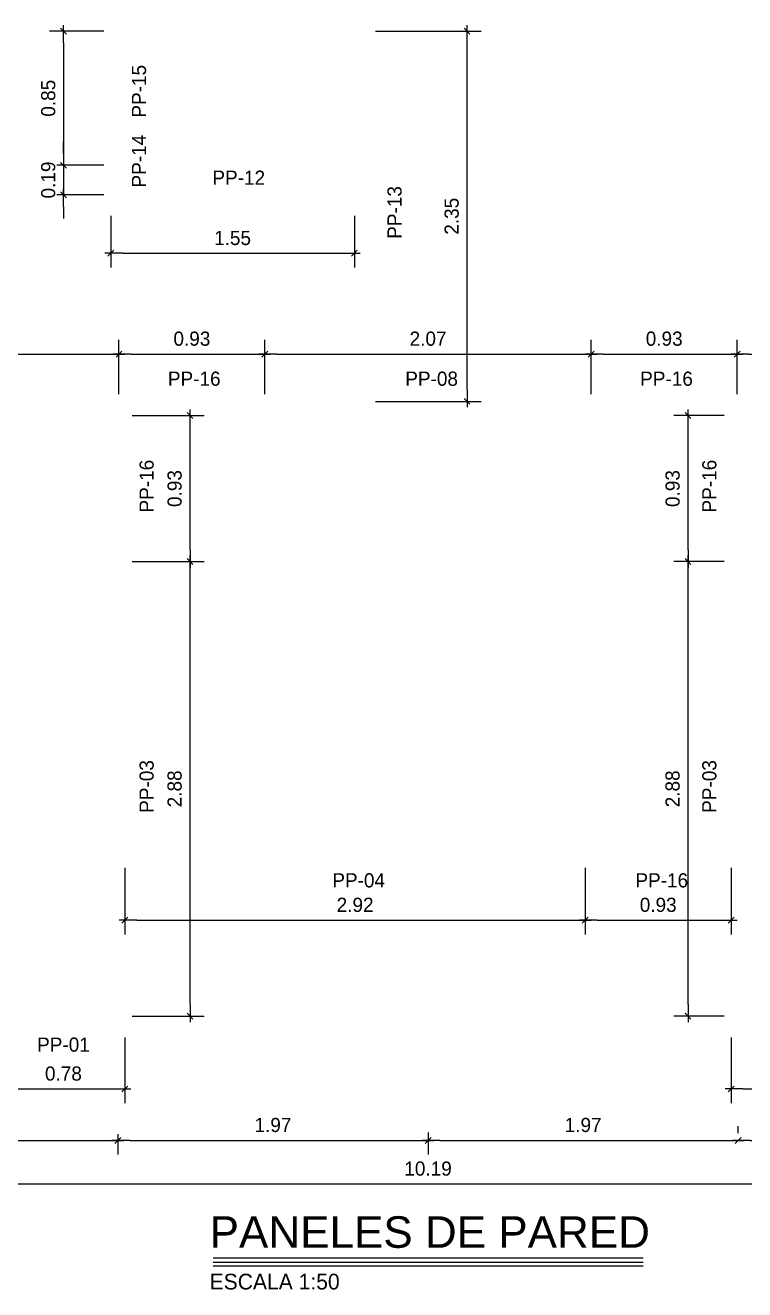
# Model space of a CAD drawing. Header units: millimetres. Extents: x 19443 to 19711, y 4351 to 4752.
# Drawn here: x 19446.62 to 19451.18, y 4514.15 to 4522.17 of the extents above; entities that cross this region are included whole.
import ezdxf
from ezdxf.enums import TextEntityAlignment as Align

# ---------------------------------------------------------------- set-up
doc = ezdxf.new("R2010")
doc.units = ezdxf.units.MM
for name, color, linetype in [('0 @ 0.5', 7, 'Continuous'), ('TEXTO @ 0.5', 2, 'Continuous'), ('TEXTOS TITULOS @ 0.5', 3, 'Continuous')]:
    doc.layers.add(name, color=color, linetype=linetype)
doc.styles.add('century gothic', font='GOTHIC.TTF')
doc.styles.add('NOTAS', font='GOTHIC.TTF')
doc.styles.add('SMCtitulos', font='sanss___.ttf')
doc.dimstyles.new('ANOTATIVE 100 SMCONSTRUCCIONES', dxfattribs={"dimscale": 0, "dimtxt": 0.18, "dimasz": 0.15, "dimexe": 0.18, "dimexo": 0.09, "dimgap": 0.1, "dimtad": 1, "dimzin": 0, "dimdsep": 46, "dimtxsty": 'century gothic', "dimblk1": 'FLECHA1', "dimblk2": 'FLECHA1', "dimsah": 1, "dimcen": 0.18, "dimdle": 0.075, "dimclrd": 1, "dimclre": 1, "dimclrt": 2, "dimaunit": 1, "dimadec": 0, "dimazin": 0, "dimtfac": 0.75, "dimtix": 1, "dimtmove": 2, "dimatfit": 3, "dimfxl": 0.09, "dimtvp": 1.5, "dimtfill": 1, "dimtolj": 1, "dimtzin": 0, "dimarcsym": 0})

# ---------------------------------------------------------------- blocks, each defined once
blk = doc.blocks.new('*U16')
at = {"color": 2}
blk.add_line((0, 0.052), (5.459, 0.052), dxfattribs=at)
at = {"color": 250}
blk.add_line((0, 0), (5.459, 0), dxfattribs=at)
at = {"color": 7}
blk.add_line((0, -0.047), (5.459, -0.047), dxfattribs=at)
at = {"color": 0, "linetype": 'ByBlock', "lineweight": -2, "style": 'NOTAS'}
for tag, p in [('1TITLE', (0.027, 1.014)), ('2TITLE', (-0.043, 0.181))]:
    blk.add_attdef(tag, p, '', height=0.3, dxfattribs=at)
blk.add_attdef('SCALE', text='', height=0.18, dxfattribs=at).set_placement((-0.043, -0.148), align=Align.TOP_LEFT)
blk = doc.blocks.new('FLECHA1')
at = {"color": 1}
blk.add_line((-1, 0), (0.5, 0), dxfattribs=at)
at = {"color": 4}
blk.add_line((-0.25, -0.25), (0.25, 0.25), dxfattribs=at)
blk = doc.blocks.new('*D31')
at = {"color": 1, "lineweight": -2, "transparency": 16777216}
for p, q in [((19445.6411, 4515.1341), (19445.6411, 4515.0046)), ((19447.2042, 4515.1341), (19447.2042, 4515.0046)), ((19445.7161, 4515.0946), (19447.1292, 4515.0946))]:
    blk.add_line(p, q, dxfattribs=at)
at = {"layer": 'Defpoints', "color": 0, "transparency": 16777216}
for p in [(19445.6411, 4515.1791), (19447.2042, 4515.1791), (19447.2042, 4515.0946)]:
    blk.add_point(p, dxfattribs=at)
at = {"color": 1, "lineweight": -2, "transparency": 16777216, "xscale": 0.075, "yscale": 0.075, "zscale": 0.075, "rotation": 180}
blk.add_blockref('FLECHA1', (19445.6411, 4515.0946), dxfattribs=at)
at = {"color": 1, "lineweight": -2, "transparency": 16777216, "xscale": 0.075, "yscale": 0.075, "zscale": 0.075}
blk.add_blockref('FLECHA1', (19447.2042, 4515.0946), dxfattribs=at)
at = {"color": 2, "transparency": 16777216, "insert": (19446.4227, 4515.1918), "char_height": 0.09, "attachment_point": 5, "style": 'century gothic', "bg_fill": 3, "box_fill_scale": 1.1, "bg_fill_color": 256, "bg_fill_true_color": 13158600, "bg_fill_transparency": 0}
blk.add_mtext('\\A1;1.56', dxfattribs=at)
blk = doc.blocks.new('*D32')
at = {"color": 1, "lineweight": -2, "transparency": 16777216}
for p, q in [((19447.2042, 4515.1341), (19447.2042, 4515.0046)), ((19449.173, 4515.1444), (19449.173, 4515.0046)), ((19447.2792, 4515.0946), (19449.098, 4515.0946))]:
    blk.add_line(p, q, dxfattribs=at)
at = {"layer": 'Defpoints', "color": 0, "transparency": 16777216}
for p in [(19447.2042, 4515.1791), (19449.173, 4515.1894), (19449.173, 4515.0946)]:
    blk.add_point(p, dxfattribs=at)
at = {"color": 1, "lineweight": -2, "transparency": 16777216, "xscale": 0.075, "yscale": 0.075, "zscale": 0.075, "rotation": 180}
blk.add_blockref('FLECHA1', (19447.2042, 4515.0946), dxfattribs=at)
at = {"color": 1, "lineweight": -2, "transparency": 16777216, "xscale": 0.075, "yscale": 0.075, "zscale": 0.075}
blk.add_blockref('FLECHA1', (19449.173, 4515.0946), dxfattribs=at)
at = {"color": 2, "transparency": 16777216, "insert": (19448.1886, 4515.1918), "char_height": 0.09, "attachment_point": 5, "style": 'century gothic', "bg_fill": 3, "box_fill_scale": 1.1, "bg_fill_color": 256, "bg_fill_true_color": 13158600, "bg_fill_transparency": 0}
blk.add_mtext('\\A1;1.97', dxfattribs=at)
blk = doc.blocks.new('*D33')
at = {"color": 1, "lineweight": -2, "transparency": 16777216}
for p, q in [((19451.1417, 4515.1396), (19451.1417, 4515.1846)), ((19449.173, 4515.1444), (19449.173, 4515.0046)), ((19449.248, 4515.0946), (19451.0667, 4515.0946))]:
    blk.add_line(p, q, dxfattribs=at)
at = {"layer": 'Defpoints', "color": 0, "transparency": 16777216}
for p in [(19449.173, 4515.1894), (19451.1417, 4515.0946), (19451.1417, 4515.0946)]:
    blk.add_point(p, dxfattribs=at)
at = {"color": 1, "lineweight": -2, "transparency": 16777216, "xscale": 0.075, "yscale": 0.075, "zscale": 0.075, "rotation": 180}
blk.add_blockref('FLECHA1', (19449.173, 4515.0946), dxfattribs=at)
at = {"color": 1, "lineweight": -2, "transparency": 16777216, "xscale": 0.075, "yscale": 0.075, "zscale": 0.075}
blk.add_blockref('FLECHA1', (19451.1417, 4515.0946), dxfattribs=at)
at = {"color": 2, "transparency": 16777216, "insert": (19450.1573, 4515.1918), "char_height": 0.09, "attachment_point": 5, "style": 'century gothic', "bg_fill": 3, "box_fill_scale": 1.1, "bg_fill_color": 256, "bg_fill_true_color": 13158600, "bg_fill_transparency": 0}
blk.add_mtext('\\A1;1.97', dxfattribs=at)
blk = doc.blocks.new('*D34')
at = {"color": 1, "lineweight": -2, "transparency": 16777216}
for p, q in [((19451.1417, 4515.1396), (19451.1417, 4515.1846)), ((19452.7048, 4515.1619), (19452.7048, 4515.0046)), ((19451.2167, 4515.0946), (19452.6298, 4515.0946))]:
    blk.add_line(p, q, dxfattribs=at)
at = {"layer": 'Defpoints', "color": 0, "transparency": 16777216}
for p in [(19452.7048, 4515.2069), (19451.1417, 4515.0946), (19452.7048, 4515.0946)]:
    blk.add_point(p, dxfattribs=at)
at = {"color": 1, "lineweight": -2, "transparency": 16777216, "xscale": 0.075, "yscale": 0.075, "zscale": 0.075, "rotation": 180}
blk.add_blockref('FLECHA1', (19451.1417, 4515.0946), dxfattribs=at)
at = {"color": 1, "lineweight": -2, "transparency": 16777216, "xscale": 0.075, "yscale": 0.075, "zscale": 0.075}
blk.add_blockref('FLECHA1', (19452.7048, 4515.0946), dxfattribs=at)
at = {"color": 2, "transparency": 16777216, "insert": (19451.9233, 4515.1918), "char_height": 0.09, "attachment_point": 5, "style": 'century gothic', "bg_fill": 3, "box_fill_scale": 1.1, "bg_fill_color": 256, "bg_fill_true_color": 13158600, "bg_fill_transparency": 0}
blk.add_mtext('\\A1;1.56', dxfattribs=at)
blk = doc.blocks.new('*D36')
at = {"color": 1, "lineweight": -2, "transparency": 16777216}
for p, q in [((19454.2679, 4515.1944), (19454.2679, 4514.7279)), ((19444.078, 4515.1341), (19444.078, 4514.7279)), ((19444.153, 4514.8179), (19454.1929, 4514.8179))]:
    blk.add_line(p, q, dxfattribs=at)
at = {"layer": 'Defpoints', "color": 0, "transparency": 16777216}
for p in [(19444.078, 4515.1791), (19454.2679, 4515.2394), (19454.2679, 4514.8179)]:
    blk.add_point(p, dxfattribs=at)
at = {"color": 1, "lineweight": -2, "transparency": 16777216, "xscale": 0.075, "yscale": 0.075, "zscale": 0.075, "rotation": 180}
blk.add_blockref('FLECHA1', (19444.078, 4514.8179), dxfattribs=at)
at = {"color": 1, "lineweight": -2, "transparency": 16777216, "xscale": 0.075, "yscale": 0.075, "zscale": 0.075}
blk.add_blockref('FLECHA1', (19454.2679, 4514.8179), dxfattribs=at)
at = {"color": 2, "transparency": 16777216, "insert": (19449.173, 4514.9151), "char_height": 0.09, "attachment_point": 5, "style": 'century gothic', "bg_fill": 3, "box_fill_scale": 1.1, "bg_fill_color": 256, "bg_fill_true_color": 13158600, "bg_fill_transparency": 0}
blk.add_mtext('\\A1;10.19', dxfattribs=at)
blk = doc.blocks.new('*D47')
at = {"color": 1, "lineweight": -2, "transparency": 16777216}
for p, q in [((19446.4681, 4515.7475), (19446.4681, 4515.3307)), ((19447.2492, 4515.7475), (19447.2492, 4515.3307)), ((19446.5431, 4515.4207), (19447.1742, 4515.4207))]:
    blk.add_line(p, q, dxfattribs=at)
at = {"layer": 'Defpoints', "color": 0, "transparency": 16777216}
for p in [(19446.4681, 4515.7925), (19447.2492, 4515.7925), (19447.2492, 4515.4207)]:
    blk.add_point(p, dxfattribs=at)
at = {"color": 1, "lineweight": -2, "transparency": 16777216, "xscale": 0.075, "yscale": 0.075, "zscale": 0.075, "rotation": 180}
blk.add_blockref('FLECHA1', (19446.4681, 4515.4207), dxfattribs=at)
at = {"color": 1, "lineweight": -2, "transparency": 16777216, "xscale": 0.075, "yscale": 0.075, "zscale": 0.075}
blk.add_blockref('FLECHA1', (19447.2492, 4515.4207), dxfattribs=at)
at = {"color": 2, "transparency": 16777216, "insert": (19446.8587, 4515.518), "char_height": 0.09, "attachment_point": 5, "style": 'century gothic', "bg_fill": 3, "box_fill_scale": 1.1, "bg_fill_color": 256, "bg_fill_true_color": 13158600, "bg_fill_transparency": 0}
blk.add_mtext('\\A1;0.78', dxfattribs=at)
blk = doc.blocks.new('*D48')
at = {"color": 1, "lineweight": -2, "transparency": 16777216}
for p, q in [((19451.0967, 4515.7475), (19451.0967, 4515.3307)), ((19451.8778, 4515.7475), (19451.8778, 4515.3307)), ((19451.1717, 4515.4207), (19451.8028, 4515.4207))]:
    blk.add_line(p, q, dxfattribs=at)
at = {"layer": 'Defpoints', "color": 0, "transparency": 16777216}
for p in [(19451.0967, 4515.7925), (19451.8778, 4515.7925), (19451.8778, 4515.4207)]:
    blk.add_point(p, dxfattribs=at)
at = {"color": 1, "lineweight": -2, "transparency": 16777216, "xscale": 0.075, "yscale": 0.075, "zscale": 0.075, "rotation": 180}
blk.add_blockref('FLECHA1', (19451.0967, 4515.4207), dxfattribs=at)
at = {"color": 1, "lineweight": -2, "transparency": 16777216, "xscale": 0.075, "yscale": 0.075, "zscale": 0.075}
blk.add_blockref('FLECHA1', (19451.8778, 4515.4207), dxfattribs=at)
at = {"color": 2, "transparency": 16777216, "insert": (19451.4873, 4515.518), "char_height": 0.09, "attachment_point": 5, "style": 'century gothic', "bg_fill": 3, "box_fill_scale": 1.1, "bg_fill_color": 256, "bg_fill_true_color": 13158600, "bg_fill_transparency": 0}
blk.add_mtext('\\A1;0.78', dxfattribs=at)
blk = doc.blocks.new('*D51')
at = {"color": 1, "lineweight": -2, "transparency": 16777216}
for p, q in [((19447.2492, 4516.8225), (19447.2492, 4516.401)), ((19450.1707, 4516.8225), (19450.1707, 4516.401)), ((19447.3242, 4516.491), (19450.0957, 4516.491))]:
    blk.add_line(p, q, dxfattribs=at)
at = {"layer": 'Defpoints', "color": 0, "transparency": 16777216}
for p in [(19447.2492, 4516.8675), (19450.1707, 4516.8675), (19450.1707, 4516.491)]:
    blk.add_point(p, dxfattribs=at)
at = {"color": 1, "lineweight": -2, "transparency": 16777216, "xscale": 0.075, "yscale": 0.075, "zscale": 0.075, "rotation": 180}
blk.add_blockref('FLECHA1', (19447.2492, 4516.491), dxfattribs=at)
at = {"color": 1, "lineweight": -2, "transparency": 16777216, "xscale": 0.075, "yscale": 0.075, "zscale": 0.075}
blk.add_blockref('FLECHA1', (19450.1707, 4516.491), dxfattribs=at)
at = {"color": 2, "transparency": 16777216, "insert": (19448.71, 4516.5883), "char_height": 0.09, "attachment_point": 5, "style": 'century gothic', "bg_fill": 3, "box_fill_scale": 1.1, "bg_fill_color": 256, "bg_fill_true_color": 13158600, "bg_fill_transparency": 0}
blk.add_mtext('\\A1;2.92', dxfattribs=at)
blk = doc.blocks.new('*D52')
at = {"color": 1, "lineweight": -2, "transparency": 16777216}
for p, q in [((19447.2942, 4518.7665), (19447.7521, 4518.7665)), ((19447.6621, 4515.9575), (19447.6621, 4518.6915)), ((19447.2942, 4515.8825), (19447.7521, 4515.8825))]:
    blk.add_line(p, q, dxfattribs=at)
at = {"layer": 'Defpoints', "color": 0, "transparency": 16777216}
for p in [(19447.2492, 4518.7665), (19447.6621, 4518.7665), (19447.2492, 4515.8825)]:
    blk.add_point(p, dxfattribs=at)
at = {"color": 1, "lineweight": -2, "transparency": 16777216, "xscale": 0.075, "yscale": 0.075, "zscale": 0.075}
for p, rotation in [((19447.6621, 4518.7665), 90), ((19447.6621, 4515.8825), 270)]:
    blk.add_blockref('FLECHA1', p, dxfattribs=dict(at, rotation=rotation))
at = {"color": 2, "transparency": 16777216, "insert": (19447.5649, 4517.3245), "char_height": 0.09, "attachment_point": 5, "rotation": 90, "style": 'century gothic', "bg_fill": 3, "box_fill_scale": 1.1, "bg_fill_color": 256, "bg_fill_true_color": 13158600, "bg_fill_transparency": 0}
blk.add_mtext('\\A1;2.88', dxfattribs=at)
blk = doc.blocks.new('*D53')
at = {"color": 1, "lineweight": -2, "transparency": 16777216}
for p, q in [((19451.0517, 4518.7665), (19450.7328, 4518.7665)), ((19450.8228, 4515.9575), (19450.8228, 4518.6915)), ((19451.0517, 4515.8825), (19450.7328, 4515.8825))]:
    blk.add_line(p, q, dxfattribs=at)
at = {"layer": 'Defpoints', "color": 0, "transparency": 16777216}
for p in [(19450.8228, 4518.7665), (19451.0967, 4518.7665), (19451.0967, 4515.8825)]:
    blk.add_point(p, dxfattribs=at)
at = {"color": 1, "lineweight": -2, "transparency": 16777216, "xscale": 0.075, "yscale": 0.075, "zscale": 0.075}
for p, rotation in [((19450.8228, 4518.7665), 90), ((19450.8228, 4515.8825), 270)]:
    blk.add_blockref('FLECHA1', p, dxfattribs=dict(at, rotation=rotation))
at = {"color": 2, "transparency": 16777216, "insert": (19450.7255, 4517.3245), "char_height": 0.09, "attachment_point": 5, "rotation": 90, "style": 'century gothic', "bg_fill": 3, "box_fill_scale": 1.1, "bg_fill_color": 256, "bg_fill_true_color": 13158600, "bg_fill_transparency": 0}
blk.add_mtext('\\A1;2.88', dxfattribs=at)
blk = doc.blocks.new('*D54')
at = {"color": 1, "lineweight": -2, "transparency": 16777216}
for p, q in [((19444.033, 4519.8275), (19444.033, 4520.1724)), ((19447.2112, 4519.8275), (19447.2112, 4520.1724)), ((19444.108, 4520.0824), (19447.1362, 4520.0824))]:
    blk.add_line(p, q, dxfattribs=at)
at = {"layer": 'Defpoints', "color": 0, "transparency": 16777216}
for p in [(19447.2112, 4520.0824), (19444.033, 4519.7825), (19447.2112, 4519.7825)]:
    blk.add_point(p, dxfattribs=at)
at = {"color": 1, "lineweight": -2, "transparency": 16777216, "xscale": 0.075, "yscale": 0.075, "zscale": 0.075, "rotation": 180}
blk.add_blockref('FLECHA1', (19444.033, 4520.0824), dxfattribs=at)
at = {"color": 1, "lineweight": -2, "transparency": 16777216, "xscale": 0.075, "yscale": 0.075, "zscale": 0.075}
blk.add_blockref('FLECHA1', (19447.2112, 4520.0824), dxfattribs=at)
at = {"color": 2, "transparency": 16777216, "insert": (19445.6221, 4520.1797), "char_height": 0.09, "attachment_point": 5, "style": 'century gothic', "bg_fill": 3, "box_fill_scale": 1.1, "bg_fill_color": 256, "bg_fill_true_color": 13158600, "bg_fill_transparency": 0}
blk.add_mtext('\\A1;3.18', dxfattribs=at)
blk = doc.blocks.new('*D55')
at = {"color": 1, "lineweight": -2, "transparency": 16777216}
for p, q in [((19451.1347, 4519.8275), (19451.1347, 4520.1724)), ((19454.3129, 4519.8275), (19454.3129, 4520.1724)), ((19451.2097, 4520.0824), (19454.2379, 4520.0824))]:
    blk.add_line(p, q, dxfattribs=at)
at = {"layer": 'Defpoints', "color": 0, "transparency": 16777216}
for p in [(19454.3129, 4520.0824), (19451.1347, 4519.7825), (19454.3129, 4519.7825)]:
    blk.add_point(p, dxfattribs=at)
at = {"color": 1, "lineweight": -2, "transparency": 16777216, "xscale": 0.075, "yscale": 0.075, "zscale": 0.075, "rotation": 180}
blk.add_blockref('FLECHA1', (19451.1347, 4520.0824), dxfattribs=at)
at = {"color": 1, "lineweight": -2, "transparency": 16777216, "xscale": 0.075, "yscale": 0.075, "zscale": 0.075}
blk.add_blockref('FLECHA1', (19454.3129, 4520.0824), dxfattribs=at)
at = {"color": 2, "transparency": 16777216, "insert": (19452.7238, 4520.1797), "char_height": 0.09, "attachment_point": 5, "style": 'century gothic', "bg_fill": 3, "box_fill_scale": 1.1, "bg_fill_color": 256, "bg_fill_true_color": 13158600, "bg_fill_transparency": 0}
blk.add_mtext('\\A1;3.18', dxfattribs=at)
blk = doc.blocks.new('*D60')
at = {"color": 1, "lineweight": -2, "transparency": 16777216}
for p, q in [((19448.1372, 4519.8275), (19448.1372, 4520.1724)), ((19450.2087, 4519.8275), (19450.2087, 4520.1724)), ((19448.2122, 4520.0824), (19450.1337, 4520.0824))]:
    blk.add_line(p, q, dxfattribs=at)
at = {"layer": 'Defpoints', "color": 0, "transparency": 16777216}
for p in [(19450.2087, 4520.0824), (19448.1372, 4519.7825), (19450.2087, 4519.7825)]:
    blk.add_point(p, dxfattribs=at)
at = {"color": 1, "lineweight": -2, "transparency": 16777216, "xscale": 0.075, "yscale": 0.075, "zscale": 0.075, "rotation": 180}
blk.add_blockref('FLECHA1', (19448.1372, 4520.0824), dxfattribs=at)
at = {"color": 1, "lineweight": -2, "transparency": 16777216, "xscale": 0.075, "yscale": 0.075, "zscale": 0.075}
blk.add_blockref('FLECHA1', (19450.2087, 4520.0824), dxfattribs=at)
at = {"color": 2, "transparency": 16777216, "insert": (19449.173, 4520.1797), "char_height": 0.09, "attachment_point": 5, "style": 'century gothic', "bg_fill": 3, "box_fill_scale": 1.1, "bg_fill_color": 256, "bg_fill_true_color": 13158600, "bg_fill_transparency": 0}
blk.add_mtext('\\A1;2.07', dxfattribs=at)
blk = doc.blocks.new('*D61')
at = {"color": 1, "lineweight": -2, "transparency": 16777216}
for p, q in [((19447.2112, 4519.8275), (19447.2112, 4520.1724)), ((19448.1372, 4519.8275), (19448.1372, 4520.1724)), ((19447.2862, 4520.0824), (19448.0622, 4520.0824))]:
    blk.add_line(p, q, dxfattribs=at)
at = {"layer": 'Defpoints', "color": 0, "transparency": 16777216}
for p in [(19448.1372, 4520.0824), (19447.2112, 4519.7825), (19448.1372, 4519.7825)]:
    blk.add_point(p, dxfattribs=at)
at = {"color": 1, "lineweight": -2, "transparency": 16777216, "xscale": 0.075, "yscale": 0.075, "zscale": 0.075, "rotation": 180}
blk.add_blockref('FLECHA1', (19447.2112, 4520.0824), dxfattribs=at)
at = {"color": 1, "lineweight": -2, "transparency": 16777216, "xscale": 0.075, "yscale": 0.075, "zscale": 0.075}
blk.add_blockref('FLECHA1', (19448.1372, 4520.0824), dxfattribs=at)
at = {"color": 2, "transparency": 16777216, "insert": (19447.6742, 4520.1797), "char_height": 0.09, "attachment_point": 5, "style": 'century gothic', "bg_fill": 3, "box_fill_scale": 1.1, "bg_fill_color": 256, "bg_fill_true_color": 13158600, "bg_fill_transparency": 0}
blk.add_mtext('\\A1;0.93', dxfattribs=at)
blk = doc.blocks.new('*D62')
at = {"color": 1, "lineweight": -2, "transparency": 16777216}
for p, q in [((19450.2087, 4519.8275), (19450.2087, 4520.1724)), ((19451.1347, 4519.8275), (19451.1347, 4520.1724)), ((19450.2837, 4520.0824), (19451.0597, 4520.0824))]:
    blk.add_line(p, q, dxfattribs=at)
at = {"layer": 'Defpoints', "color": 0, "transparency": 16777216}
for p in [(19451.1347, 4520.0824), (19450.2087, 4519.7825), (19451.1347, 4519.7825)]:
    blk.add_point(p, dxfattribs=at)
at = {"color": 1, "lineweight": -2, "transparency": 16777216, "xscale": 0.075, "yscale": 0.075, "zscale": 0.075, "rotation": 180}
blk.add_blockref('FLECHA1', (19450.2087, 4520.0824), dxfattribs=at)
at = {"color": 1, "lineweight": -2, "transparency": 16777216, "xscale": 0.075, "yscale": 0.075, "zscale": 0.075}
blk.add_blockref('FLECHA1', (19451.1347, 4520.0824), dxfattribs=at)
at = {"color": 2, "transparency": 16777216, "insert": (19450.6717, 4520.1797), "char_height": 0.09, "attachment_point": 5, "style": 'century gothic', "bg_fill": 3, "box_fill_scale": 1.1, "bg_fill_color": 256, "bg_fill_true_color": 13158600, "bg_fill_transparency": 0}
blk.add_mtext('\\A1;0.93', dxfattribs=at)
blk = doc.blocks.new('*D63')
at = {"color": 1, "lineweight": -2, "transparency": 16777216}
for p, q in [((19447.2942, 4519.6925), (19447.7521, 4519.6925)), ((19447.6621, 4518.8415), (19447.6621, 4519.6175)), ((19447.2942, 4518.7665), (19447.7521, 4518.7665))]:
    blk.add_line(p, q, dxfattribs=at)
at = {"layer": 'Defpoints', "color": 0, "transparency": 16777216}
for p in [(19447.2492, 4519.6925), (19447.6621, 4519.6925), (19447.2492, 4518.7665)]:
    blk.add_point(p, dxfattribs=at)
at = {"color": 1, "lineweight": -2, "transparency": 16777216, "xscale": 0.075, "yscale": 0.075, "zscale": 0.075}
for p, rotation in [((19447.6621, 4519.6925), 90), ((19447.6621, 4518.7665), 270)]:
    blk.add_blockref('FLECHA1', p, dxfattribs=dict(at, rotation=rotation))
at = {"color": 2, "transparency": 16777216, "insert": (19447.5649, 4519.2295), "char_height": 0.09, "attachment_point": 5, "rotation": 90, "style": 'century gothic', "bg_fill": 3, "box_fill_scale": 1.1, "bg_fill_color": 256, "bg_fill_true_color": 13158600, "bg_fill_transparency": 0}
blk.add_mtext('\\A1;0.93', dxfattribs=at)
blk = doc.blocks.new('*D64')
at = {"color": 1, "lineweight": -2, "transparency": 16777216}
for p, q in [((19451.0517, 4519.6925), (19450.7328, 4519.6925)), ((19450.8228, 4518.8415), (19450.8228, 4519.6175)), ((19451.0517, 4518.7665), (19450.7328, 4518.7665))]:
    blk.add_line(p, q, dxfattribs=at)
at = {"layer": 'Defpoints', "color": 0, "transparency": 16777216}
for p in [(19450.8228, 4519.6925), (19451.0967, 4519.6925), (19451.0967, 4518.7665)]:
    blk.add_point(p, dxfattribs=at)
at = {"color": 1, "lineweight": -2, "transparency": 16777216, "xscale": 0.075, "yscale": 0.075, "zscale": 0.075}
for p, rotation in [((19450.8228, 4519.6925), 90), ((19450.8228, 4518.7665), 270)]:
    blk.add_blockref('FLECHA1', p, dxfattribs=dict(at, rotation=rotation))
at = {"color": 2, "transparency": 16777216, "insert": (19450.7255, 4519.2295), "char_height": 0.09, "attachment_point": 5, "rotation": 90, "style": 'century gothic', "bg_fill": 3, "box_fill_scale": 1.1, "bg_fill_color": 256, "bg_fill_true_color": 13158600, "bg_fill_transparency": 0}
blk.add_mtext('\\A1;0.93', dxfattribs=at)
blk = doc.blocks.new('*D65')
at = {"color": 1, "lineweight": -2, "transparency": 16777216}
for p, q in [((19450.1707, 4516.8225), (19450.1707, 4516.401)), ((19451.0967, 4516.8225), (19451.0967, 4516.401)), ((19450.2457, 4516.491), (19451.0217, 4516.491))]:
    blk.add_line(p, q, dxfattribs=at)
at = {"layer": 'Defpoints', "color": 0, "transparency": 16777216}
for p in [(19450.1707, 4516.8675), (19451.0967, 4516.8675), (19451.0967, 4516.491)]:
    blk.add_point(p, dxfattribs=at)
at = {"color": 1, "lineweight": -2, "transparency": 16777216, "xscale": 0.075, "yscale": 0.075, "zscale": 0.075, "rotation": 180}
blk.add_blockref('FLECHA1', (19450.1707, 4516.491), dxfattribs=at)
at = {"color": 1, "lineweight": -2, "transparency": 16777216, "xscale": 0.075, "yscale": 0.075, "zscale": 0.075}
blk.add_blockref('FLECHA1', (19451.0967, 4516.491), dxfattribs=at)
at = {"color": 2, "transparency": 16777216, "insert": (19450.6337, 4516.5883), "char_height": 0.09, "attachment_point": 5, "style": 'century gothic', "bg_fill": 3, "box_fill_scale": 1.1, "bg_fill_color": 256, "bg_fill_true_color": 13158600, "bg_fill_transparency": 0}
blk.add_mtext('\\A1;0.93', dxfattribs=at)
blk = doc.blocks.new('*D66')
at = {"color": 1, "lineweight": -2, "transparency": 16777216}
for p, q in [((19447.1142, 4522.1309), (19446.7699, 4522.1309)), ((19446.8599, 4522.0559), (19446.8599, 4521.3549)), ((19447.1142, 4521.2799), (19446.7699, 4521.2799))]:
    blk.add_line(p, q, dxfattribs=at)
at = {"layer": 'Defpoints', "color": 0, "transparency": 16777216}
for p in [(19447.1592, 4522.1309), (19446.8599, 4521.2799), (19447.1592, 4521.2799)]:
    blk.add_point(p, dxfattribs=at)
at = {"color": 1, "lineweight": -2, "transparency": 16777216, "xscale": 0.075, "yscale": 0.075, "zscale": 0.075}
for p, rotation in [((19446.8599, 4522.1309), 90), ((19446.8599, 4521.2799), 270)]:
    blk.add_blockref('FLECHA1', p, dxfattribs=dict(at, rotation=rotation))
at = {"color": 2, "transparency": 16777216, "insert": (19446.7627, 4521.7054), "char_height": 0.09, "attachment_point": 5, "rotation": 90, "style": 'century gothic', "bg_fill": 3, "box_fill_scale": 1.1, "bg_fill_color": 256, "bg_fill_true_color": 13158600, "bg_fill_transparency": 0}
blk.add_mtext('\\A1;0.85', dxfattribs=at)
blk = doc.blocks.new('*D67')
at = {"color": 1, "lineweight": -2, "transparency": 16777216}
for p, q in [((19446.8599, 4521.3549), (19446.8599, 4521.4299)), ((19447.1142, 4521.2799), (19446.7699, 4521.2799)), ((19446.8599, 4521.2799), (19446.8599, 4521.0934)), ((19447.1142, 4521.0934), (19446.7699, 4521.0934)), ((19446.8599, 4521.0184), (19446.8599, 4520.9434))]:
    blk.add_line(p, q, dxfattribs=at)
at = {"layer": 'Defpoints', "color": 0, "transparency": 16777216}
for p in [(19447.1592, 4521.2799), (19446.8599, 4521.0934), (19447.1592, 4521.0934)]:
    blk.add_point(p, dxfattribs=at)
at = {"color": 1, "lineweight": -2, "transparency": 16777216, "xscale": 0.075, "yscale": 0.075, "zscale": 0.075}
for p, rotation in [((19446.8599, 4521.2799), 270), ((19446.8599, 4521.0934), 90)]:
    blk.add_blockref('FLECHA1', p, dxfattribs=dict(at, rotation=rotation))
at = {"color": 2, "transparency": 16777216, "insert": (19446.7627, 4521.1867), "char_height": 0.09, "attachment_point": 5, "rotation": 90, "style": 'century gothic', "bg_fill": 3, "box_fill_scale": 1.1, "bg_fill_color": 256, "bg_fill_true_color": 13158600, "bg_fill_transparency": 0}
blk.add_mtext('\\A1;0.19', dxfattribs=at)
blk = doc.blocks.new('*D68')
at = {"color": 1, "lineweight": -2, "transparency": 16777216}
for p, q in [((19447.1592, 4520.9584), (19447.1592, 4520.6323)), ((19448.7052, 4520.9584), (19448.7052, 4520.6323)), ((19447.2342, 4520.7223), (19448.6302, 4520.7223))]:
    blk.add_line(p, q, dxfattribs=at)
at = {"layer": 'Defpoints', "color": 0, "transparency": 16777216}
for p in [(19447.1592, 4521.0034), (19448.7052, 4521.0034), (19448.7052, 4520.7223)]:
    blk.add_point(p, dxfattribs=at)
at = {"color": 1, "lineweight": -2, "transparency": 16777216, "xscale": 0.075, "yscale": 0.075, "zscale": 0.075, "rotation": 180}
blk.add_blockref('FLECHA1', (19447.1592, 4520.7223), dxfattribs=at)
at = {"color": 1, "lineweight": -2, "transparency": 16777216, "xscale": 0.075, "yscale": 0.075, "zscale": 0.075}
blk.add_blockref('FLECHA1', (19448.7052, 4520.7223), dxfattribs=at)
at = {"color": 2, "transparency": 16777216, "insert": (19447.9322, 4520.8184), "char_height": 0.09, "attachment_point": 5, "style": 'century gothic', "bg_fill": 3, "box_fill_scale": 1.1, "bg_fill_color": 256, "bg_fill_true_color": 13158600, "bg_fill_transparency": 0}
blk.add_mtext('\\A1;1.55', dxfattribs=at)
blk = doc.blocks.new('*D69')
at = {"color": 1, "lineweight": -2, "transparency": 16777216}
for p, q in [((19448.8402, 4522.1309), (19449.5104, 4522.1309)), ((19449.4204, 4519.8575), (19449.4204, 4522.0559)), ((19448.8402, 4519.7825), (19449.5104, 4519.7825))]:
    blk.add_line(p, q, dxfattribs=at)
at = {"layer": 'Defpoints', "color": 0, "transparency": 16777216}
for p in [(19448.7952, 4522.1309), (19449.4204, 4522.1309), (19448.7952, 4519.7825)]:
    blk.add_point(p, dxfattribs=at)
at = {"color": 1, "lineweight": -2, "transparency": 16777216, "xscale": 0.075, "yscale": 0.075, "zscale": 0.075}
for p, rotation in [((19449.4204, 4522.1309), 90), ((19449.4204, 4519.7825), 270)]:
    blk.add_blockref('FLECHA1', p, dxfattribs=dict(at, rotation=rotation))
at = {"color": 2, "transparency": 16777216, "insert": (19449.3231, 4520.9567), "char_height": 0.09, "attachment_point": 5, "rotation": 90, "style": 'century gothic', "bg_fill": 3, "box_fill_scale": 1.1, "bg_fill_color": 256, "bg_fill_true_color": 13158600, "bg_fill_transparency": 0}
blk.add_mtext('\\A1;2.35', dxfattribs=at)

msp = doc.modelspace()

# ---------------------------------------------------------------- block references
at = {"layer": 'TEXTOS TITULOS @ 0.5'}
ref = msp.add_blockref('*U16', (19447.8082, 4514.3225), dxfattribs=dict(at, xscale=0.5, yscale=0.5, zscale=0.5))
ref.add_attrib('2TITLE', 'PANELES DE PARED', (19447.7867, 4514.4131), dxfattribs={"layer": '0', "color": 0, "linetype": 'ByBlock', "lineweight": -2, "height": 0.2, "style": 'SMCtitulos'})
ref.add_attrib('SCALE', 'ESCALA 1:50', dxfattribs={"layer": '0', "color": 0, "linetype": 'ByBlock', "lineweight": -2, "height": 0.1, "style": 'NOTAS'}).set_placement((19447.7867, 4514.2487), align=Align.TOP_LEFT)

# ---------------------------------------------------------------- texts
at = {"layer": 'TEXTO @ 0.5', "color": 2, "char_height": 0.09, "width": 0.238534, "attachment_point": 1, "rotation": 90, "style": 'century gothic'}
for s, insert in [('PP-15', (19447.2932, 4521.5823)), ('PP-14', (19447.2932, 4521.1391))]:
    msp.add_mtext(s, dxfattribs=dict(at, insert=insert))
at = {"layer": 'TEXTO @ 0.5', "color": 2, "char_height": 0.09, "width": 0.238534, "attachment_point": 1, "style": 'century gothic'}
for s, insert in [('PP-12', (19447.8043, 4521.2465)), ('PP-08 ', (19449.0284, 4519.9713))]:
    msp.add_mtext(s, dxfattribs=dict(at, insert=insert))

# ---------------------------------------------------------------- dimensions: what is measured, and where the dimension line sits
at = {"layer": '0 @ 0.5'}
for base, p1, p2, picture, middle in [((19446.8599, 4521.2799), (19447.1592, 4522.1309), (19447.1592, 4521.2799), '*D66', (19446.7627, 4521.7054)), ((19450.8228, 4518.7665), (19451.0967, 4515.8825), (19451.0967, 4518.7665), '*D53', (19450.7255, 4517.3245))]:
    dim = msp.add_linear_dim(base=base, p1=p1, p2=p2, angle=90, dimstyle='ANOTATIVE 100 SMCONSTRUCCIONES', override={"dimscale": 0.5, "dimtix": 1, "dimtofl": 1, "dimtmove": 2, "dimatfit": 3}, dxfattribs=at)
    dim.commit()
    dim.dimension.update_dxf_attribs({"geometry": picture, "text_midpoint": middle})
for base, p1, p2, picture, middle in [((19447.2112, 4520.0824), (19444.033, 4519.7825), (19447.2112, 4519.7825), '*D54', (19445.6221, 4520.1797)), ((19454.3129, 4520.0824), (19451.1347, 4519.7825), (19454.3129, 4519.7825), '*D55', (19452.7238, 4520.1797)), ((19450.1707, 4516.491), (19447.2492, 4516.8675), (19450.1707, 4516.8675), '*D51', (19448.71, 4516.5883)), ((19447.2492, 4515.4207), (19446.4681, 4515.7925), (19447.2492, 4515.7925), '*D47', (19446.8587, 4515.518)), ((19451.8778, 4515.4207), (19451.0967, 4515.7925), (19451.8778, 4515.7925), '*D48', (19451.4873, 4515.518)), ((19447.2042, 4515.0946), (19445.6411, 4515.1791), (19447.2042, 4515.1791), '*D31', (19446.4227, 4515.1918))]:
    dim = msp.add_linear_dim(base=base, p1=p1, p2=p2, dimstyle='ANOTATIVE 100 SMCONSTRUCCIONES', override={"dimscale": 0.5, "dimtix": 1, "dimtofl": 1, "dimtmove": 2, "dimatfit": 3}, dxfattribs=at)
    dim.commit()
    dim.dimension.update_dxf_attribs({"geometry": picture, "text_midpoint": middle})

# ---------------------------------------------------------------- next in the draw order: texts
at = {"layer": 'TEXTO @ 0.5', "color": 2, "insert": (19451.0043, 4517.1724), "char_height": 0.09, "width": 0.238534, "attachment_point": 7, "rotation": 90, "style": 'century gothic'}
msp.add_mtext('PP-03', dxfattribs=at)
at = {"layer": 'TEXTO @ 0.5', "color": 2, "char_height": 0.09, "width": 0.238534, "attachment_point": 1, "style": 'century gothic'}
for s, insert in [('PP-04', (19448.5653, 4516.7893)), ('PP-01 ', (19446.6918, 4515.747))]:
    msp.add_mtext(s, dxfattribs=dict(at, insert=insert))

# ---------------------------------------------------------------- next in the draw order: dimensions: what is measured, and where the dimension line sits
at = {"layer": '0 @ 0.5'}
for base, p1, p2, picture, middle in [((19446.8599, 4521.0934), (19447.1592, 4521.2799), (19447.1592, 4521.0934), '*D67', (19446.7627, 4521.1867)), ((19450.8228, 4519.6925), (19451.0967, 4518.7665), (19451.0967, 4519.6925), '*D64', (19450.7255, 4519.2295)), ((19447.6621, 4518.7665), (19447.2492, 4515.8825), (19447.2492, 4518.7665), '*D52', (19447.5649, 4517.3245))]:
    dim = msp.add_linear_dim(base=base, p1=p1, p2=p2, angle=90, dimstyle='ANOTATIVE 100 SMCONSTRUCCIONES', override={"dimscale": 0.5, "dimtix": 1, "dimtofl": 1, "dimtmove": 2, "dimatfit": 3}, dxfattribs=at)
    dim.commit()
    dim.dimension.update_dxf_attribs({"geometry": picture, "text_midpoint": middle})
for base, p1, p2, picture, middle in [((19450.2087, 4520.0824), (19448.1372, 4519.7825), (19450.2087, 4519.7825), '*D60', (19449.173, 4520.1797)), ((19451.0967, 4516.491), (19450.1707, 4516.8675), (19451.0967, 4516.8675), '*D65', (19450.6337, 4516.5883)), ((19449.173, 4515.0946), (19447.2042, 4515.1791), (19449.173, 4515.1894), '*D32', (19448.1886, 4515.1918))]:
    dim = msp.add_linear_dim(base=base, p1=p1, p2=p2, dimstyle='ANOTATIVE 100 SMCONSTRUCCIONES', override={"dimscale": 0.5, "dimtix": 1, "dimtofl": 1, "dimtmove": 2, "dimatfit": 3}, dxfattribs=at)
    dim.commit()
    dim.dimension.update_dxf_attribs({"geometry": picture, "text_midpoint": middle})

# ---------------------------------------------------------------- next in the draw order: texts
at = {"layer": 'TEXTO @ 0.5', "color": 2, "char_height": 0.09, "width": 0.238534, "rotation": 90, "style": 'century gothic'}
for s, insert, attachment_point in [('PP-16', (19451.0043, 4519.0774), 7), ('PP-03', (19447.3416, 4517.1724), 1)]:
    msp.add_mtext(s, dxfattribs=dict(at, insert=insert, attachment_point=attachment_point))
at = {"layer": 'TEXTO @ 0.5', "color": 2, "insert": (19450.489, 4516.7893), "char_height": 0.09, "width": 0.238534, "attachment_point": 1, "style": 'century gothic'}
msp.add_mtext('PP-16', dxfattribs=at)

# ---------------------------------------------------------------- next in the draw order: dimensions: what is measured, and where the dimension line sits
at = {"layer": '0 @ 0.5'}
for base, p1, p2, picture, middle in [((19449.4204, 4522.1309), (19448.7952, 4519.7825), (19448.7952, 4522.1309), '*D69', (19449.3231, 4520.9567)), ((19447.6621, 4519.6925), (19447.2492, 4518.7665), (19447.2492, 4519.6925), '*D63', (19447.5649, 4519.2295))]:
    dim = msp.add_linear_dim(base=base, p1=p1, p2=p2, angle=90, dimstyle='ANOTATIVE 100 SMCONSTRUCCIONES', override={"dimscale": 0.5, "dimtix": 1, "dimtofl": 1, "dimtmove": 2, "dimatfit": 3}, dxfattribs=at)
    dim.commit()
    dim.dimension.update_dxf_attribs({"geometry": picture, "text_midpoint": middle})
for base, p1, p2, picture, middle in [((19448.7052, 4520.7223), (19447.1592, 4521.0034), (19448.7052, 4521.0034), '*D68', (19447.9322, 4520.8184)), ((19448.1372, 4520.0824), (19447.2112, 4519.7825), (19448.1372, 4519.7825), '*D61', (19447.6742, 4520.1797)), ((19451.1347, 4520.0824), (19450.2087, 4519.7825), (19451.1347, 4519.7825), '*D62', (19450.6717, 4520.1797)), ((19451.1417, 4515.0946), (19449.173, 4515.1894), (19451.1417, 4515.0946), '*D33', (19450.1573, 4515.1918))]:
    dim = msp.add_linear_dim(base=base, p1=p1, p2=p2, dimstyle='ANOTATIVE 100 SMCONSTRUCCIONES', override={"dimscale": 0.5, "dimtix": 1, "dimtofl": 1, "dimtmove": 2, "dimatfit": 3}, dxfattribs=at)
    dim.commit()
    dim.dimension.update_dxf_attribs({"geometry": picture, "text_midpoint": middle})

# ---------------------------------------------------------------- next in the draw order: texts
at = {"layer": 'TEXTO @ 0.5', "color": 2, "char_height": 0.09, "width": 0.238534, "attachment_point": 1, "rotation": 90, "style": 'century gothic'}
for s, insert in [('PP-13', (19448.9153, 4520.8136)), ('PP-16', (19447.3416, 4519.0774))]:
    msp.add_mtext(s, dxfattribs=dict(at, insert=insert))
at = {"layer": 'TEXTO @ 0.5', "color": 2, "char_height": 0.09, "width": 0.238534, "attachment_point": 1, "style": 'century gothic'}
for insert in [(19447.5217, 4519.9713), (19450.5192, 4519.9713)]:
    msp.add_mtext('PP-16 ', dxfattribs=dict(at, insert=insert))

# ---------------------------------------------------------------- next in the draw order: dimensions: what is measured, and where the dimension line sits
at = {"layer": '0 @ 0.5'}
dim = msp.add_linear_dim(base=(19452.7048, 4515.0946), p1=(19451.1417, 4515.0946), p2=(19452.7048, 4515.2069), dimstyle='ANOTATIVE 100 SMCONSTRUCCIONES', override={"dimscale": 0.5, "dimtix": 1, "dimtofl": 1, "dimtmove": 2, "dimatfit": 3}, dxfattribs=at)
dim.commit()
dim.dimension.update_dxf_attribs({"geometry": '*D34', "text_midpoint": (19451.9233, 4515.1918)})

# ---------------------------------------------------------------- next in the draw order: dimensions: what is measured, and where the dimension line sits
dim = msp.add_linear_dim(base=(19454.2679, 4514.8179), p1=(19444.078, 4515.1791), p2=(19454.2679, 4515.2394), dimstyle='ANOTATIVE 100 SMCONSTRUCCIONES', override={"dimscale": 0.5, "dimtix": 1, "dimtofl": 1, "dimtmove": 2, "dimatfit": 3}, dxfattribs=at)
dim.commit()
dim.dimension.update_dxf_attribs({"geometry": '*D36', "text_midpoint": (19449.173, 4514.9151)})

doc.saveas('drawing.dxf')
